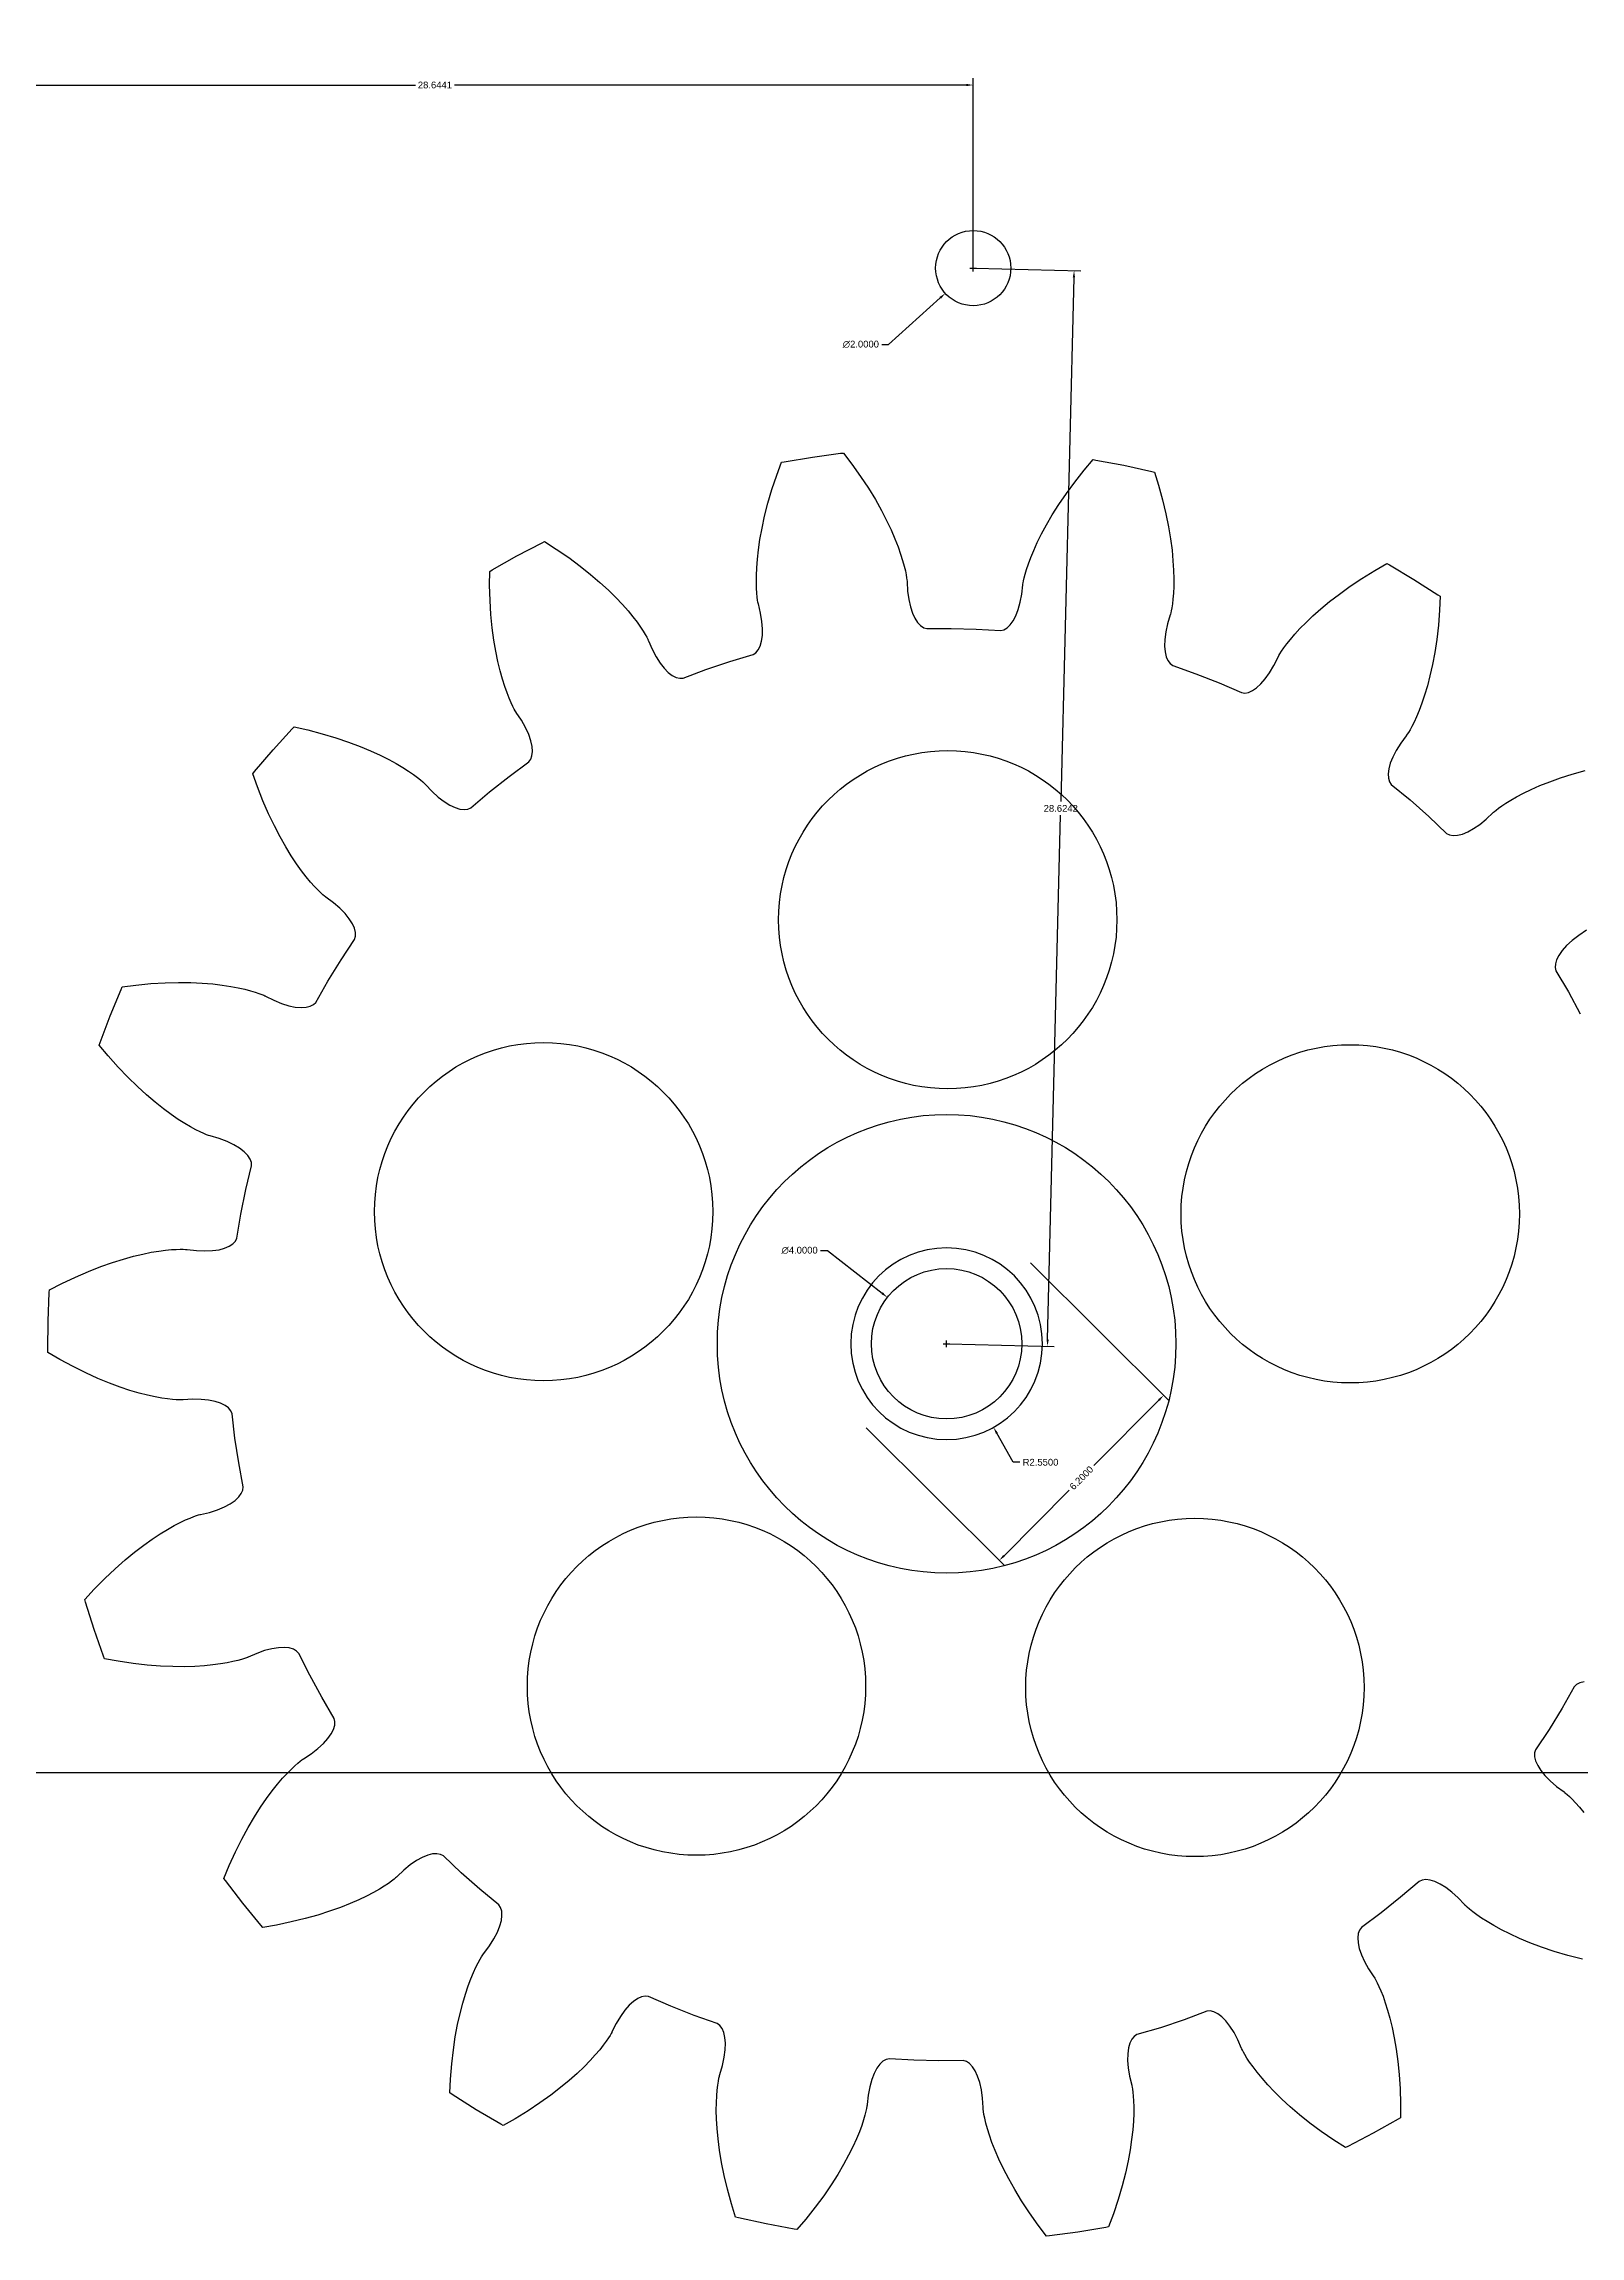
# Model space of a CAD drawing. Header units: inches. Extents: x -25 to 101, y -52 to 39.
# Drawn here: x 33 to 73.9, y -52.3 to 6 of the extents above; entities that cross this region are included whole.
import ezdxf

# ---------------------------------------------------------------- set-up
doc = ezdxf.new("R2010")
doc.units = ezdxf.units.IN
doc.header["$MEASUREMENT"] = 0
doc.layers.add('bottom', color=9, linetype='Continuous')
doc.layers.add('last gear', color=6, linetype='Continuous')
doc.styles.get("Standard").update_dxf_attribs({"font": 'Arial.ttf'})
doc.dimstyles.get("Standard").update_dxf_attribs({"dimtxt": 0.18, "dimasz": 0.18, "dimexe": 0.18, "dimexo": 0.0625, "dimgap": 0.09, "dimtad": 0, "dimtih": 1, "dimtoh": 1, "dimdec": 4, "dimzin": 0, "dimdsep": 46, "dimtxsty": 'Standard', "dimcen": 0.09, "dimadec": 0, "dimazin": 0, "dimtfac": 1, "dimtdec": 4, "dimtofl": 0, "dimtmove": 0, "dimatfit": 3, "dimfxl": 1, "dimtolj": 1, "dimtzin": 0, "dimarcsym": 0})

# ---------------------------------------------------------------- blocks, each defined once
blk = doc.blocks.new('*D3')
at = {"layer": 'last gear', "color": 0, "lineweight": -2, "transparency": 16777216}
for p, q in [((59.267, -26.438), (62.937, -30.091)), ((62.682, -30.091), (60.95, -31.832)), ((54.893, -30.833), (58.563, -34.485)), ((58.563, -34.231), (60.295, -32.49))]:
    blk.add_line(p, q, dxfattribs=at)
at = {"layer": 'last gear', "color": 0, "transparency": 16777216}
for points in [[(62.661, -30.07), (62.704, -30.113), (62.809, -29.964)], [(58.541, -34.21), (58.584, -34.252), (58.436, -34.358)]]:
    blk.add_solid(points, dxfattribs=at)
at = {"layer": 'last gear', "color": 0, "transparency": 16777216, "insert": (60.623, -32.161), "char_height": 0.18, "attachment_point": 5, "rotation": 45.1383}
blk.add_mtext('\\A1;6.2000', dxfattribs=at)
blk = doc.blocks.new('*D4')
at = {"layer": 'last gear', "color": 0, "lineweight": -2, "transparency": 16777216}
for p, q in [((57.036, -28.682), (57.036, -28.502)), ((56.946, -28.592), (57.126, -28.592)), ((58.806, -31.745), (58.372, -30.972)), ((58.986, -31.745), (58.806, -31.745))]:
    blk.add_line(p, q, dxfattribs=at)
at = {"layer": 'last gear', "color": 0, "transparency": 16777216}
blk.add_solid([(58.398, -30.958), (58.346, -30.987), (58.284, -30.815)], dxfattribs=at)
at = {"layer": 'last gear', "color": 0, "transparency": 16777216, "insert": (59.535, -31.745), "char_height": 0.18, "attachment_point": 5}
blk.add_mtext('\\A1;R2.5500', dxfattribs=at)
blk = doc.blocks.new('*U5')
at = {"layer": 'last gear'}
blk.add_circle((0, 0), 4.5, dxfattribs=at)
blk = doc.blocks.new('*U6')
at = {"layer": 'last gear', "color": 0, "linetype": 'ByBlock', "lineweight": -2, "transparency": 16777216}
blk.add_blockref('*U5', (57.066, -17.311, 12), dxfattribs=at)
for p, rotation in [((46.316, -25.077, 12), 71.99999999999997), ((67.774, -25.135, 12), 288), ((50.381, -37.7, 12), 144), ((63.642, -37.736, 12), 216)]:
    blk.add_blockref('*U5', p, dxfattribs=dict(at, rotation=rotation))
blk = doc.blocks.new('*D19')
at = {"layer": 'bottom', "color": 0, "lineweight": -2, "transparency": 16777216}
for p, q in [((57.654, 0.024), (57.834, 0.024)), ((57.744, -0.066), (57.744, 0.114)), ((55.494, -2.004), (56.867, -0.766)), ((55.314, -2.004), (55.494, -2.004))]:
    blk.add_line(p, q, dxfattribs=at)
at = {"layer": 'bottom', "color": 0, "transparency": 16777216}
blk.add_solid([(56.847, -0.744), (56.888, -0.789), (57.001, -0.646)], dxfattribs=at)
at = {"layer": 'bottom', "color": 0, "transparency": 16777216, "insert": (54.754, -2.004), "char_height": 0.18, "attachment_point": 5}
blk.add_mtext('\\A1;∅2.0000', dxfattribs=at)
blk = doc.blocks.new('*D20')
at = {"layer": 'bottom', "color": 0, "lineweight": -2, "transparency": 16777216}
for p, q in [((53.684, -26.108), (53.864, -26.108)), ((53.864, -26.108), (55.32, -27.248)), ((57.036, -28.682), (57.036, -28.502)), ((56.946, -28.592), (57.126, -28.592))]:
    blk.add_line(p, q, dxfattribs=at)
at = {"layer": 'bottom', "color": 0, "transparency": 16777216}
blk.add_solid([(55.338, -27.224), (55.301, -27.271), (55.461, -27.359)], dxfattribs=at)
at = {"layer": 'bottom', "color": 0, "transparency": 16777216, "insert": (53.124, -26.108), "char_height": 0.18, "attachment_point": 5}
blk.add_mtext('\\A1;∅4.0000', dxfattribs=at)
blk = doc.blocks.new('*D22')
at = {"layer": 'bottom', "color": 0, "lineweight": -2, "transparency": 16777216}
for p, q in [((29.1, 0.063), (29.1, 5.075)), ((29.28, 4.895), (42.904, 4.895)), ((57.564, 4.895), (43.941, 4.895)), ((57.744, 0.086), (57.744, 5.075))]:
    blk.add_line(p, q, dxfattribs=at)
at = {"layer": 'bottom', "color": 0, "transparency": 16777216}
for points in [[(29.28, 4.925), (29.28, 4.865), (29.1, 4.895)], [(57.564, 4.925), (57.564, 4.865), (57.744, 4.895)]]:
    blk.add_solid(points, dxfattribs=at)
at = {"layer": 'bottom', "color": 0, "transparency": 16777216, "insert": (43.422, 4.895), "char_height": 0.18, "attachment_point": 5}
blk.add_mtext('\\A1;28.6441', dxfattribs=at)
blk = doc.blocks.new('*D23')
at = {"layer": 'bottom', "color": 0, "lineweight": -2, "transparency": 16777216}
for p, q in [((57.807, 0.022), (60.607, -0.047)), ((60.423, -0.223), (60.078, -14.169)), ((59.724, -28.478), (60.069, -14.532)), ((57.098, -28.593), (59.899, -28.663))]:
    blk.add_line(p, q, dxfattribs=at)
at = {"layer": 'bottom', "color": 0, "transparency": 16777216}
for points in [[(60.393, -0.222), (60.453, -0.223), (60.427, -0.043)], [(59.694, -28.477), (59.754, -28.479), (59.719, -28.658)]]:
    blk.add_solid(points, dxfattribs=at)
at = {"layer": 'bottom', "color": 0, "transparency": 16777216, "insert": (60.073, -14.35), "char_height": 0.18, "attachment_point": 5}
blk.add_mtext('\\A1;28.6242', dxfattribs=at)
blk = doc.blocks.new('*D36')
at = {"layer": 'bottom', "color": 0, "lineweight": -2, "transparency": 16777216}
for p, q in [((8.618, 2.174), (11.1, 1.911)), ((29.1, -0.09), (29.1, 0.09)), ((29.01, 0), (29.19, 0))]:
    blk.add_line(p, q, dxfattribs=at)
at = {"layer": 'bottom', "color": 0, "transparency": 16777216}
blk.add_solid([(11.103, 1.941), (11.097, 1.881), (11.279, 1.892)], dxfattribs=at)
at = {"layer": 'bottom', "color": 0, "transparency": 16777216, "insert": (7.988, 2.174), "char_height": 0.18, "attachment_point": 5}
blk.add_mtext('\\A1;∅35.8424', dxfattribs=at)

msp = doc.modelspace()

# ---------------------------------------------------------------- linework, layer by layer
at = {"layer": 'bottom'}
msp.add_lwpolyline([(-15, 35), (-15, -40), (95, -40), (95, 35), (-10, 35)], close=True, dxfattribs=at)
for centre, radius in [((57.74409, 0.02371), 1), ((57.03587, -28.59172), 2)]:
    msp.add_circle(centre, radius, dxfattribs=at)
at = {"layer": 'last gear', "extrusion": (-7.10299e-15, 1.85998e-16, -1), "elevation": -9}
for points in [[(-73.95174, -44.96564), (-73.56184, -44.86394), (-73.19947, -44.75579), (-72.86457, -44.64296), (-72.557, -44.52724), (-72.27652, -44.41039), (-72.02281, -44.29413), (-71.79547, -44.1802), (-71.59398, -44.07026), (-71.41778, -43.96598), (-71.26618, -43.86896), (-71.13846, -43.78079), (-71.03377, -43.70299), (-70.95122, -43.63704), (-70.88982, -43.58439), (-70.84853, -43.5464), (-70.82622, -43.52438), (-70.82172, -43.51962), (-70.81437, -43.51128), (-70.64338, -43.3309), (-70.47746, -43.18024), (-70.31848, -43.05867), (-70.16824, -42.96552), (-70.02852, -42.89998), (-69.90104, -42.86119), (-69.78749, -42.84818), (-69.6895, -42.85992), (-69.60862, -42.89527), (-69.1144, -43.31737), (-68.59389, -43.73141), (-68.07143, -44.11801), (-68.01879, -44.18886), (-67.98531, -44.2817), (-67.97244, -44.39527), (-67.98156, -44.5282), (-68.01399, -44.67908), (-68.07096, -44.84643), (-68.15365, -45.02868), (-68.26313, -45.22424), (-68.40041, -45.43142), (-68.40689, -45.44046), (-68.41052, -45.44593), (-68.42695, -45.47261), (-68.45468, -45.52139), (-68.49217, -45.59306), (-68.53786, -45.68833), (-68.59011, -45.80783), (-68.64729, -45.95212), (-68.70772, -46.12165), (-68.7697, -46.3168), (-68.83149, -46.53785), (-68.89137, -46.785), (-68.94757, -47.05835), (-68.99834, -47.35793), (-69.0419, -47.68365), (-69.0765, -48.03535), (-69.10036, -48.41276), (-69.11174, -48.81554), (-69.10929, -49.18386), (-69.04542, -49.22259), (-68.3855, -49.59457), (-67.7141, -49.94543), (-67.64684, -49.97791), (-67.3366, -49.77936), (-67.005, -49.55045), (-66.70147, -49.32488), (-66.42536, -49.10432), (-66.17592, -48.89038), (-65.95232, -48.68464), (-65.75368, -48.48863), (-65.57901, -48.3038), (-65.42728, -48.13158), (-65.29736, -47.97332), (-65.1881, -47.83031), (-65.09823, -47.70377), (-65.02646, -47.59486), (-64.97144, -47.50466), (-64.93176, -47.43418), (-64.90596, -47.38436), (-64.89252, -47.35604), (-64.88992, -47.35002), (-64.88587, -47.33967), (-64.78687, -47.11169), (-64.6825, -46.91336), (-64.57468, -46.74475), (-64.46536, -46.60583), (-64.35648, -46.49646), (-64.24996, -46.41641), (-64.14771, -46.36535), (-64.05161, -46.34286), (-63.96352, -46.34842), (-63.35473, -46.57603), (-62.72401, -46.78707), (-62.10083, -46.97167), (-62.02713, -47.02024), (-61.96392, -47.09604), (-61.91298, -47.19835), (-61.87609, -47.32639), (-61.85495, -47.47926), (-61.85126, -47.656), (-61.86662, -47.85554), (-61.90261, -48.07675), (-61.96076, -48.3184), (-61.96375, -48.3291), (-61.96529, -48.33548), (-61.97161, -48.36617), (-61.98098, -48.42149), (-61.9917, -48.50166), (-62.00205, -48.60681), (-62.01028, -48.73698), (-62.01466, -48.89213), (-62.01346, -49.0721), (-62.00495, -49.27668), (-61.98742, -49.50553), (-61.95915, -49.75826), (-61.91847, -50.03435), (-61.86372, -50.33322), (-61.79325, -50.6542), (-61.70548, -50.99652), (-61.59882, -51.35933), (-61.47175, -51.74171), (-61.34347, -52.08699), (-61.27021, -52.10153), (-60.52286, -52.22537), (-59.77196, -52.32544), (-59.69764, -52.33296), (-59.47402, -52.04028), (-59.24071, -51.71175), (-59.03264, -51.39597), (-58.84861, -51.09428), (-58.68738, -50.80793), (-58.54764, -50.53812), (-58.42801, -50.28599), (-58.32709, -50.05257), (-58.24341, -49.83884), (-58.17546, -49.64569), (-58.1217, -49.47393), (-58.08053, -49.32429), (-58.05034, -49.1974), (-58.02949, -49.09382), (-58.01631, -49.01402), (-58.0091, -48.95838), (-58.00616, -48.92717), (-58.00577, -48.92063), (-58.00551, -48.90951), (-57.99046, -48.66143), (-57.9602, -48.43936), (-57.91656, -48.24404), (-57.86135, -48.07611), (-57.79644, -47.93609), (-57.72372, -47.82444), (-57.6451, -47.74149), (-57.56249, -47.68749), (-57.47781, -47.66258), (-56.82789, -47.66825), (-56.16302, -47.65084), (-55.51429, -47.61116), (-55.42842, -47.63161), (-55.3431, -47.68121), (-55.26024, -47.75993), (-55.18178, -47.86763), (-55.10964, -48.00405), (-55.04571, -48.16887), (-54.9919, -48.36163), (-54.95007, -48.58181), (-54.92206, -48.82877), (-54.92121, -48.83985), (-54.92048, -48.84637), (-54.91591, -48.87738), (-54.9058, -48.93257), (-54.88846, -49.01157), (-54.86221, -49.11392), (-54.82543, -49.23905), (-54.77648, -49.38634), (-54.7138, -49.55505), (-54.63584, -49.74438), (-54.54109, -49.95343), (-54.42809, -50.18125), (-54.29543, -50.42677), (-54.14176, -50.68889), (-53.96576, -50.96641), (-53.7662, -51.25807), (-53.54189, -51.56252), (-53.2917, -51.87839), (-53.05307, -52.15896), (-52.97925, -52.14757), (-52.23461, -52.00834), (-51.49477, -51.84555), (-51.42237, -51.82719), (-51.31233, -51.47568), (-51.20545, -51.08717), (-51.11793, -50.71927), (-51.04819, -50.37283), (-50.99462, -50.0486), (-50.95558, -49.74727), (-50.92941, -49.46943), (-50.91441, -49.21557), (-50.90887, -48.98612), (-50.91108, -48.78138), (-50.9193, -48.60159), (-50.9318, -48.44688), (-50.94683, -48.31732), (-50.96267, -48.21286), (-50.97757, -48.13336), (-50.98983, -48.07861), (-50.99774, -48.04828), (-50.99961, -48.042), (-51.00316, -48.03146), (-51.07387, -47.79319), (-51.1214, -47.57417), (-51.14718, -47.3757), (-51.15274, -47.19901), (-51.13963, -47.04524), (-51.10949, -46.91545), (-51.06398, -46.81061), (-51.00482, -46.73161), (-50.93377, -46.67925), (-50.3211, -46.46229), (-49.70228, -46.21853), (-49.10624, -45.95937), (-49.01857, -45.94921), (-48.92142, -45.96664), (-48.81664, -46.01227), (-48.70608, -46.08664), (-48.59162, -46.19016), (-48.47518, -46.32317), (-48.35869, -46.48591), (-48.24407, -46.6785), (-48.13329, -46.90099), (-48.1287, -46.91111), (-48.12578, -46.91699), (-48.11089, -46.94456), (-48.08251, -46.99296), (-48.03919, -47.06127), (-47.97952, -47.14847), (-47.90216, -47.25348), (-47.80579, -47.37514), (-47.68919, -47.51224), (-47.55117, -47.66348), (-47.39063, -47.82752), (-47.20653, -48.00295), (-46.9979, -48.1883), (-46.76385, -48.38206), (-46.50355, -48.58264), (-46.21627, -48.78845), (-45.90135, -48.99783), (-45.55822, -49.20908), (-45.23802, -49.39111), (-45.17255, -49.35516), (-44.52044, -48.96964), (-43.88089, -48.56363), (-43.81913, -48.52162), (-43.83596, -48.15367), (-43.8684, -47.75204), (-43.91199, -47.37639), (-43.96494, -47.02699), (-44.0255, -46.70399), (-44.09187, -46.40748), (-44.1623, -46.13745), (-44.23503, -45.89377), (-44.30831, -45.67625), (-44.38041, -45.48462), (-44.44963, -45.31848), (-44.51428, -45.17738), (-44.57272, -45.06078), (-44.62333, -44.96803), (-44.66453, -44.89842), (-44.69477, -44.85116), (-44.71257, -44.82537), (-44.71648, -44.82011), (-44.72342, -44.81142), (-44.87136, -44.6117), (-44.99093, -44.42214), (-45.08304, -44.24447), (-45.14869, -44.08033), (-45.18897, -43.93135), (-45.20504, -43.79908), (-45.19813, -43.685), (-45.16955, -43.59053), (-45.1207, -43.51702), (-44.61919, -43.10361), (-44.12106, -42.6629), (-43.6496, -42.21551), (-43.57069, -42.17597), (-43.47344, -42.15913), (-43.35937, -42.16617), (-43.23004, -42.19824), (-43.08708, -42.25637), (-42.93217, -42.34154), (-42.76704, -42.45461), (-42.59347, -42.59639), (-42.41327, -42.76757), (-42.40549, -42.77551), (-42.40074, -42.78004), (-42.37732, -42.80085), (-42.33409, -42.83663), (-42.27003, -42.886), (-42.18414, -42.94753), (-42.07552, -43.01975), (-41.94335, -43.10112), (-41.78689, -43.19006), (-41.60547, -43.28498), (-41.39851, -43.38422), (-41.16551, -43.48611), (-40.90607, -43.58892), (-40.61986, -43.69094), (-40.30665, -43.7904), (-39.96631, -43.88555), (-39.59877, -43.97459), (-39.20409, -44.05574), (-38.84093, -44.11728), (-38.79171, -44.0611), (-38.31078, -43.4758), (-37.84866, -42.87553), (-37.805, -42.81493), (-37.94666, -42.47493), (-38.11451, -42.10862), (-38.28395, -41.77053), (-38.45321, -41.46031), (-38.62058, -41.17751), (-38.78437, -40.92158), (-38.94291, -40.69192), (-39.0946, -40.48781), (-39.23785, -40.30848), (-39.37115, -40.15306), (-39.49301, -40.02061), (-39.60202, -39.91014), (-39.69682, -39.82055), (-39.7761, -39.7507), (-39.83862, -39.69938), (-39.8832, -39.66532), (-39.90875, -39.64717), (-39.91423, -39.64357), (-39.92372, -39.63778), (-40.13105, -39.5007), (-40.30823, -39.36347), (-40.45556, -39.22801), (-40.57339, -39.09623), (-40.66219, -38.97001), (-40.72253, -38.85121), (-40.75505, -38.74164), (-40.76051, -38.6431), (-40.73975, -38.55731), (-40.40987, -37.9973), (-40.09252, -37.4128), (-39.80251, -36.83114), (-39.74188, -36.76701), (-39.65626, -36.71791), (-39.54665, -36.68552), (-39.41416, -36.67142), (-39.25994, -36.67715), (-39.08524, -36.7042), (-38.8914, -36.75398), (-38.6798, -36.82784), (-38.45192, -36.92706), (-38.4419, -36.93187), (-38.43589, -36.9345), (-38.40675, -36.94604), (-38.3539, -36.96488), (-38.27681, -36.98936), (-38.17505, -37.01781), (-38.04829, -37.04852), (-37.89627, -37.07977), (-37.71882, -37.10985), (-37.51587, -37.13699), (-37.28745, -37.15946), (-37.03366, -37.17551), (-36.7547, -37.18339), (-36.45086, -37.18137), (-36.12252, -37.16771), (-35.77016, -37.14071), (-35.39433, -37.09868), (-34.9957, -37.03994), (-34.63339, -36.97356), (-34.60635, -36.90394), (-34.35461, -36.18945), (-34.12567, -35.46733), (-34.10537, -35.39545), (-34.35477, -35.1244), (-34.63779, -34.83759), (-34.91264, -34.57784), (-35.17779, -34.34422), (-35.4318, -34.13572), (-35.67324, -33.95125), (-35.90077, -33.78966), (-36.11311, -33.64974), (-36.30906, -33.53022), (-36.48748, -33.42976), (-36.64729, -33.34698), (-36.78752, -33.28046), (-36.90724, -33.22869), (-37.00562, -33.19017), (-37.08192, -33.16333), (-37.13546, -33.14657), (-37.16568, -33.13826), (-37.17206, -33.13674), (-37.18296, -33.13454), (-37.42467, -33.07664), (-37.63811, -33.00829), (-37.82288, -32.93139), (-37.97867, -32.84786), (-38.10529, -32.75962), (-38.20262, -32.66862), (-38.27066, -32.57679), (-38.30949, -32.48605), (-38.31932, -32.39834), (-38.20087, -31.75928), (-38.10257, -31.10149), (-38.02899, -30.45572), (-37.99395, -30.37471), (-37.93028, -30.29929), (-37.83837, -30.23137), (-37.71869, -30.1728), (-37.5718, -30.12544), (-37.39839, -30.09111), (-37.19921, -30.07159), (-36.97512, -30.06862), (-36.72704, -30.08392), (-36.71598, -30.08501), (-36.70943, -30.08542), (-36.67811, -30.08631), (-36.622, -30.08593), (-36.54119, -30.08257), (-36.43584, -30.0745), (-36.30622, -30.06), (-36.15267, -30.03738), (-35.97564, -30.00495), (-35.77565, -29.96104), (-35.55331, -29.90403), (-35.30934, -29.83231), (-35.0445, -29.74431), (-34.75968, -29.63848), (-34.45582, -29.51335), (-34.13394, -29.36747), (-33.79516, -29.19943), (-33.44065, -29.00789), (-33.1229, -28.82161), (-33.1213, -28.74693), (-33.12911, -27.98943), (-33.16095, -27.23256), (-33.16646, -27.15807), (-33.49352, -26.98867), (-33.85757, -26.81595), (-34.20468, -26.66587), (-34.53375, -26.53703), (-34.84375, -26.42797), (-35.13372, -26.3372), (-35.4028, -26.26318), (-35.65019, -26.20432), (-35.87521, -26.15903), (-36.07722, -26.12565), (-36.25571, -26.10253), (-36.41023, -26.08797), (-36.54043, -26.08028), (-36.64606, -26.07773), (-36.72694, -26.0786), (-36.78298, -26.08117), (-36.81422, -26.08369), (-36.82074, -26.08445), (-36.83173, -26.08611), (-37.07866, -26.11437), (-37.30261, -26.12314), (-37.50254, -26.11407), (-37.67751, -26.08886), (-37.82666, -26.04925), (-37.94925, -25.99703), (-38.04459, -25.93401), (-38.11212, -25.86203), (-38.15135, -25.78296), (-38.25862, -25.14193), (-38.39122, -24.49018), (-38.54295, -23.8582), (-38.53773, -23.77009), (-38.50369, -23.67745), (-38.44056, -23.58218), (-38.34812, -23.48621), (-38.2263, -23.39147), (-38.07509, -23.2999), (-37.89459, -23.21343), (-37.68503, -23.134), (-37.44668, -23.06353), (-37.43591, -23.06077), (-37.42962, -23.05892), (-37.39988, -23.04904), (-37.34728, -23.02949), (-37.27249, -22.9987), (-37.17626, -22.95508), (-37.05941, -22.89712), (-36.92286, -22.82335), (-36.7676, -22.73232), (-36.59469, -22.62266), (-36.40526, -22.49305), (-36.20053, -22.34221), (-35.98177, -22.16893), (-35.75031, -21.97208), (-35.50757, -21.75057), (-35.255, -21.50339), (-34.99412, -21.22962), (-34.7265, -20.92838), (-34.49163, -20.64465), (-34.51567, -20.57393), (-34.78209, -19.86479), (-35.07088, -19.16445), (-35.10153, -19.09634), (-35.46681, -19.04901), (-35.86797, -19.01122), (-36.24548, -18.98891), (-36.59877, -18.98039), (-36.92737, -18.98394), (-37.2309, -18.99782), (-37.50907, -19.02029), (-37.76167, -19.0496), (-37.98861, -19.08399), (-38.18985, -19.12172), (-38.36548, -19.16104), (-38.51567, -19.20021), (-38.64065, -19.23751), (-38.74078, -19.27124), (-38.81648, -19.29973), (-38.86827, -19.3213), (-38.89676, -19.33436), (-38.90263, -19.3373), (-38.91239, -19.34262), (-39.13476, -19.45363), (-39.3422, -19.53847), (-39.53317, -19.59832), (-39.70621, -19.63448), (-39.85992, -19.64828), (-39.99298, -19.64113), (-40.10413, -19.61451), (-40.1922, -19.56997), (-40.25611, -19.50909), (-40.57615, -18.94341), (-40.92367, -18.37632), (-41.2824, -17.83434), (-41.30762, -17.74976), (-41.30733, -17.65106), (-41.28058, -17.53995), (-41.22655, -17.41815), (-41.14447, -17.28746), (-41.0337, -17.14969), (-40.89367, -17.00671), (-40.7239, -16.86039), (-40.52404, -16.71265), (-40.51486, -16.70637), (-40.50958, -16.70248), (-40.48501, -16.68302), (-40.44227, -16.64667), (-40.38253, -16.59215), (-40.30701, -16.51825), (-40.21704, -16.42382), (-40.11395, -16.3078), (-39.99919, -16.16916), (-39.87421, -16.00697), (-39.74054, -15.82039), (-39.59974, -15.60862), (-39.45343, -15.37098), (-39.30327, -15.10683), (-39.15093, -14.81565), (-38.99813, -14.497), (-38.84662, -14.15051), (-38.69817, -13.77591), (-38.5745, -13.42896), (-38.62127, -13.37073), (-39.11417, -12.79547), (-39.62507, -12.23614), (-39.67717, -12.18262), (-40.03661, -12.26308), (-40.4265, -12.36477), (-40.78888, -12.47293), (-41.12378, -12.58575), (-41.43135, -12.70147), (-41.71182, -12.81833), (-41.96553, -12.93458), (-42.19288, -13.04852), (-42.39436, -13.15846), (-42.57057, -13.26274), (-42.72216, -13.35976), (-42.84988, -13.44793), (-42.95457, -13.52573), (-43.03712, -13.59167), (-43.09852, -13.64433), (-43.13981, -13.68232), (-43.16212, -13.70433), (-43.16662, -13.7091), (-43.17397, -13.71744), (-43.34497, -13.89781), (-43.51088, -14.04848), (-43.66987, -14.17005), (-43.82011, -14.2632), (-43.95983, -14.32874), (-44.0873, -14.36753), (-44.20085, -14.38053), (-44.29884, -14.3688), (-44.37972, -14.33345), (-44.87394, -13.91135), (-45.39445, -13.49731), (-45.91692, -13.11071), (-45.96955, -13.03986), (-46.00303, -12.94701), (-46.0159, -12.83345), (-46.00678, -12.70052), (-45.97435, -12.54964), (-45.91738, -12.38229), (-45.8347, -12.20004), (-45.72521, -12.00448), (-45.58793, -11.79729), (-45.58146, -11.78826), (-45.57782, -11.78279), (-45.56139, -11.75611), (-45.53366, -11.70733), (-45.49617, -11.63566), (-45.45048, -11.54039), (-45.39823, -11.42089), (-45.34105, -11.2766), (-45.28062, -11.10707), (-45.21865, -10.91192), (-45.15685, -10.69087), (-45.09698, -10.44372), (-45.04077, -10.17036), (-44.99001, -9.87079), (-44.94644, -9.54507), (-44.91184, -9.19337), (-44.88798, -8.81596), (-44.8766, -8.41318), (-44.87905, -8.04485), (-44.94292, -8.00613), (-45.60284, -7.63415), (-46.27424, -7.28328), (-46.3415, -7.25081), (-46.65174, -7.44936), (-46.98334, -7.67827), (-47.28687, -7.90384), (-47.56298, -8.1244), (-47.81243, -8.33834), (-48.03602, -8.54408), (-48.23467, -8.74009), (-48.40933, -8.92492), (-48.56107, -9.09713), (-48.69098, -9.25539), (-48.80025, -9.39841), (-48.89011, -9.52495), (-48.96188, -9.63386), (-49.0169, -9.72406), (-49.05658, -9.79454), (-49.08239, -9.84436), (-49.09582, -9.87268), (-49.09842, -9.8787), (-49.10248, -9.88905), (-49.20147, -10.11703), (-49.30585, -10.31535), (-49.41367, -10.48396), (-49.52298, -10.62289), (-49.63186, -10.73226), (-49.73838, -10.81231), (-49.84064, -10.86336), (-49.93674, -10.88585), (-50.02482, -10.8803), (-50.63361, -10.65268), (-51.26434, -10.44164), (-51.88752, -10.25705), (-51.96121, -10.20847), (-52.02442, -10.13268), (-52.07536, -10.03037), (-52.11225, -9.90233), (-52.13339, -9.74946), (-52.13709, -9.57272), (-52.12172, -9.37318), (-52.08573, -9.15197), (-52.02759, -8.91032), (-52.02459, -8.89962), (-52.02305, -8.89324), (-52.01674, -8.86254), (-52.00736, -8.80722), (-51.99664, -8.72705), (-51.9863, -8.6219), (-51.97806, -8.49173), (-51.97368, -8.33659), (-51.97488, -8.15662), (-51.98339, -7.95204), (-52.00092, -7.72319), (-52.02919, -7.47046), (-52.06987, -7.19437), (-52.12463, -6.8955), (-52.19509, -6.57452), (-52.28287, -6.2322), (-52.38952, -5.86939), (-52.51659, -5.487), (-52.64487, -5.14173), (-52.71813, -5.12719), (-52.71813, -5.12719), (-53.46548, -5.00334), (-54.21639, -4.90327), (-54.2907, -4.89576), (-54.51432, -5.18844), (-54.74763, -5.51696), (-54.95571, -5.83274), (-55.13973, -6.13444), (-55.30096, -6.42079), (-55.4407, -6.6906), (-55.56033, -6.94273), (-55.66125, -7.17615), (-55.74493, -7.38987), (-55.81288, -7.58302), (-55.86664, -7.75478), (-55.90781, -7.90443), (-55.938, -8.03132), (-55.95885, -8.1349), (-55.97203, -8.2147), (-55.97924, -8.27034), (-55.98218, -8.30155), (-55.98257, -8.30809), (-55.98284, -8.31921), (-55.99789, -8.56729), (-56.02814, -8.78936), (-56.07179, -8.98468), (-56.127, -9.15261), (-56.1919, -9.29262), (-56.26462, -9.40428), (-56.34324, -9.48723), (-56.42586, -9.54123), (-56.51053, -9.56614), (-57.16045, -9.56046), (-57.82532, -9.57787), (-58.47406, -9.61755), (-58.55992, -9.59711), (-58.64524, -9.54751), (-58.7281, -9.46879), (-58.80656, -9.36109), (-58.87871, -9.22467), (-58.94263, -9.05985), (-58.99644, -8.86709), (-59.03827, -8.64691), (-59.06629, -8.39995), (-59.06713, -8.38886), (-59.06786, -8.38234), (-59.07243, -8.35134), (-59.08254, -8.29615), (-59.09989, -8.21715), (-59.12613, -8.1148), (-59.16292, -7.98967), (-59.21186, -7.84238), (-59.27454, -7.67367), (-59.35251, -7.48434), (-59.44726, -7.27529), (-59.56025, -7.04747), (-59.69291, -6.80194), (-59.84658, -6.53982), (-60.02258, -6.2623), (-60.22214, -5.97065), (-60.44646, -5.66619), (-60.69664, -5.35033), (-60.93527, -5.06976), (-61.00909, -5.08115), (-61.75373, -5.22038), (-62.49358, -5.38317), (-62.56598, -5.40152), (-62.67601, -5.75304), (-62.78289, -6.14155), (-62.87041, -6.50945), (-62.94015, -6.85589), (-62.99372, -7.18012), (-63.03276, -7.48144), (-63.05893, -7.75929), (-63.07393, -8.01314), (-63.07947, -8.2426), (-63.07726, -8.44734), (-63.06904, -8.62713), (-63.05654, -8.78183), (-63.04151, -8.91139), (-63.02568, -9.01586), (-63.01077, -9.09536), (-62.99851, -9.15011), (-62.9906, -9.18044), (-62.98873, -9.18672), (-62.98518, -9.19726), (-62.91447, -9.43553), (-62.86695, -9.65455), (-62.84116, -9.85302), (-62.8356, -10.02971), (-62.84871, -10.18348), (-62.87885, -10.31327), (-62.92436, -10.4181), (-62.98352, -10.4971), (-63.05457, -10.54947), (-63.66724, -10.76643), (-64.28606, -11.01019), (-64.8821, -11.26935), (-64.96977, -11.27951), (-65.06692, -11.26208), (-65.1717, -11.21644), (-65.28227, -11.14208), (-65.39672, -11.03856), (-65.51316, -10.90554), (-65.62965, -10.74281), (-65.74427, -10.55022), (-65.85506, -10.32773), (-65.85965, -10.31761), (-65.86256, -10.31173), (-65.87746, -10.28416), (-65.90584, -10.23575), (-65.94915, -10.16745), (-66.00882, -10.08025), (-66.08618, -9.97524), (-66.18255, -9.85358), (-66.29915, -9.71648), (-66.43717, -9.56524), (-66.59771, -9.40119), (-66.78181, -9.22577), (-66.99044, -9.04042), (-67.2245, -8.84666), (-67.4848, -8.64607), (-67.77208, -8.44026), (-68.08699, -8.23089), (-68.43012, -8.01964), (-68.75033, -7.83761), (-68.81579, -7.87356), (-69.46791, -8.25907), (-70.10746, -8.66509), (-70.16921, -8.7071), (-70.15239, -9.07505), (-70.11994, -9.47668), (-70.07636, -9.85233), (-70.0234, -10.20173), (-69.96285, -10.52472), (-69.89647, -10.82123), (-69.82604, -11.09127), (-69.75331, -11.33495), (-69.68003, -11.55246), (-69.60793, -11.7441), (-69.53871, -11.91024), (-69.47406, -12.05133), (-69.41562, -12.16794), (-69.36501, -12.26069), (-69.32382, -12.3303), (-69.29357, -12.37755), (-69.27577, -12.40335), (-69.27186, -12.40861), (-69.26492, -12.4173), (-69.11698, -12.61701), (-68.99741, -12.80657), (-68.9053, -12.98425), (-68.83965, -13.14839), (-68.79937, -13.29736), (-68.78331, -13.42964), (-68.79022, -13.54372), (-68.81879, -13.63819), (-68.86764, -13.7117), (-69.36916, -14.12511), (-69.86729, -14.56582), (-70.33874, -15.01321), (-70.41765, -15.05274), (-70.5149, -15.06959), (-70.62898, -15.06255), (-70.7583, -15.03048), (-70.90126, -14.97235), (-71.05617, -14.88718), (-71.2213, -14.7741), (-71.39487, -14.63233), (-71.57508, -14.46115), (-71.58285, -14.45321), (-71.5876, -14.44868), (-71.61103, -14.42787), (-71.65425, -14.39209), (-71.71832, -14.34272), (-71.80421, -14.28118), (-71.91282, -14.20897), (-72.04499, -14.1276), (-72.20145, -14.03865), (-72.38287, -13.94373), (-72.58983, -13.84449), (-72.82283, -13.74261), (-73.08228, -13.63979), (-73.36848, -13.53778), (-73.68169, -13.43831), (-74.02204, -13.34317)], [(-74.06462, -17.59094), (-73.8573, -17.72802), (-73.68011, -17.86525), (-73.53278, -18.00071), (-73.41495, -18.13249), (-73.32615, -18.25871), (-73.26581, -18.37751), (-73.23329, -18.48707), (-73.22783, -18.58562), (-73.2486, -18.6714), (-73.57847, -19.23141), (-73.89583, -19.81591)], [(-73.99537, -37.58759), (-73.88422, -37.61421), (-73.79614, -37.65875), (-73.73224, -37.71963), (-73.41219, -38.28531), (-73.06468, -38.8524), (-72.70595, -39.39438), (-72.68072, -39.47896), (-72.68101, -39.57766), (-72.70776, -39.68877), (-72.7618, -39.81057), (-72.84387, -39.94126), (-72.95464, -40.07903), (-73.09468, -40.22201), (-73.26444, -40.36833), (-73.46431, -40.51607), (-73.47348, -40.52234), (-73.47876, -40.52624), (-73.50333, -40.54569), (-73.54607, -40.58205), (-73.60582, -40.63657), (-73.68133, -40.71047), (-73.77131, -40.80489), (-73.87439, -40.92092), (-73.98916, -41.05956)]]:
    msp.add_lwpolyline(points, dxfattribs=at)
at = {"layer": 'last gear'}
msp.add_circle((57.03587, -28.59172, 12), 6.1, dxfattribs=at)
at = {"layer": 'last gear', "extrusion": (-2.42993e-15, 4.06631e-16, -1)}
msp.add_circle((-57.03587, -28.59172, -9), 2.55, dxfattribs=at)

# ---------------------------------------------------------------- block references
at = {"layer": 'last gear'}
msp.add_blockref('*U6', (0, 0), dxfattribs=at)

# ---------------------------------------------------------------- dimensions: what is measured, and where the dimension line sits
at = {"layer": 'bottom'}
dim = msp.add_linear_dim(base=(57.74409, 4.89534), p1=(29.1, 0), p2=(57.74409, 0.02371), dimstyle='Standard', dxfattribs=at)
dim.commit()
dim.dimension.update_dxf_attribs({"geometry": '*D22', "text_midpoint": (43.42204, 4.89534)})
for p1, p2, picture, middle in [((46.92107, -1.89182, 2.75), (11.27893, 1.89182, 2.75), '*D36', (8.61796, 2.1743)), ((58.48696, 0.69315), (57.00121, -0.64572), '*D19', (54.75412, -2.00358)), ((58.61043, -29.82491), (55.4613, -27.35853), '*D20', (53.1238, -26.10758))]:
    dim = msp.add_diameter_dim_2p(p1=p1, p2=p2, dimstyle='Standard', dxfattribs=at)
    dim.commit()
    dim.dimension.update_dxf_attribs({"geometry": picture, "text_midpoint": middle, "dimtype": 163})
dim = msp.add_aligned_dim(p1=(57.03587, -28.59172), p2=(57.74409, 0.02371), distance=-2.68409, dimstyle='Standard', dxfattribs=at)
dim.commit()
dim.dimension.update_dxf_attribs({"geometry": '*D23', "text_midpoint": (60.07325, -14.35041)})
at = {"layer": 'last gear'}
dim = msp.add_aligned_dim(p1=(59.2226, -26.3944, 12), p2=(54.84913, -30.78903, 12), distance=5.0601, dimstyle='Standard', dxfattribs=at)
dim.commit()
dim.dimension.update_dxf_attribs({"geometry": '*D3', "text_midpoint": (60.62252, -32.1611, 13)})
dim = msp.add_radius_dim(center=(57.03587, -28.59172, 9), mpoint=(58.28385, -30.81547, 9), dimstyle='Standard', dxfattribs=at)
dim.commit()
dim.dimension.update_dxf_attribs({"geometry": '*D4', "text_midpoint": (59.53474, -31.74504), "dimtype": 164})

doc.saveas('drawing.dxf')
